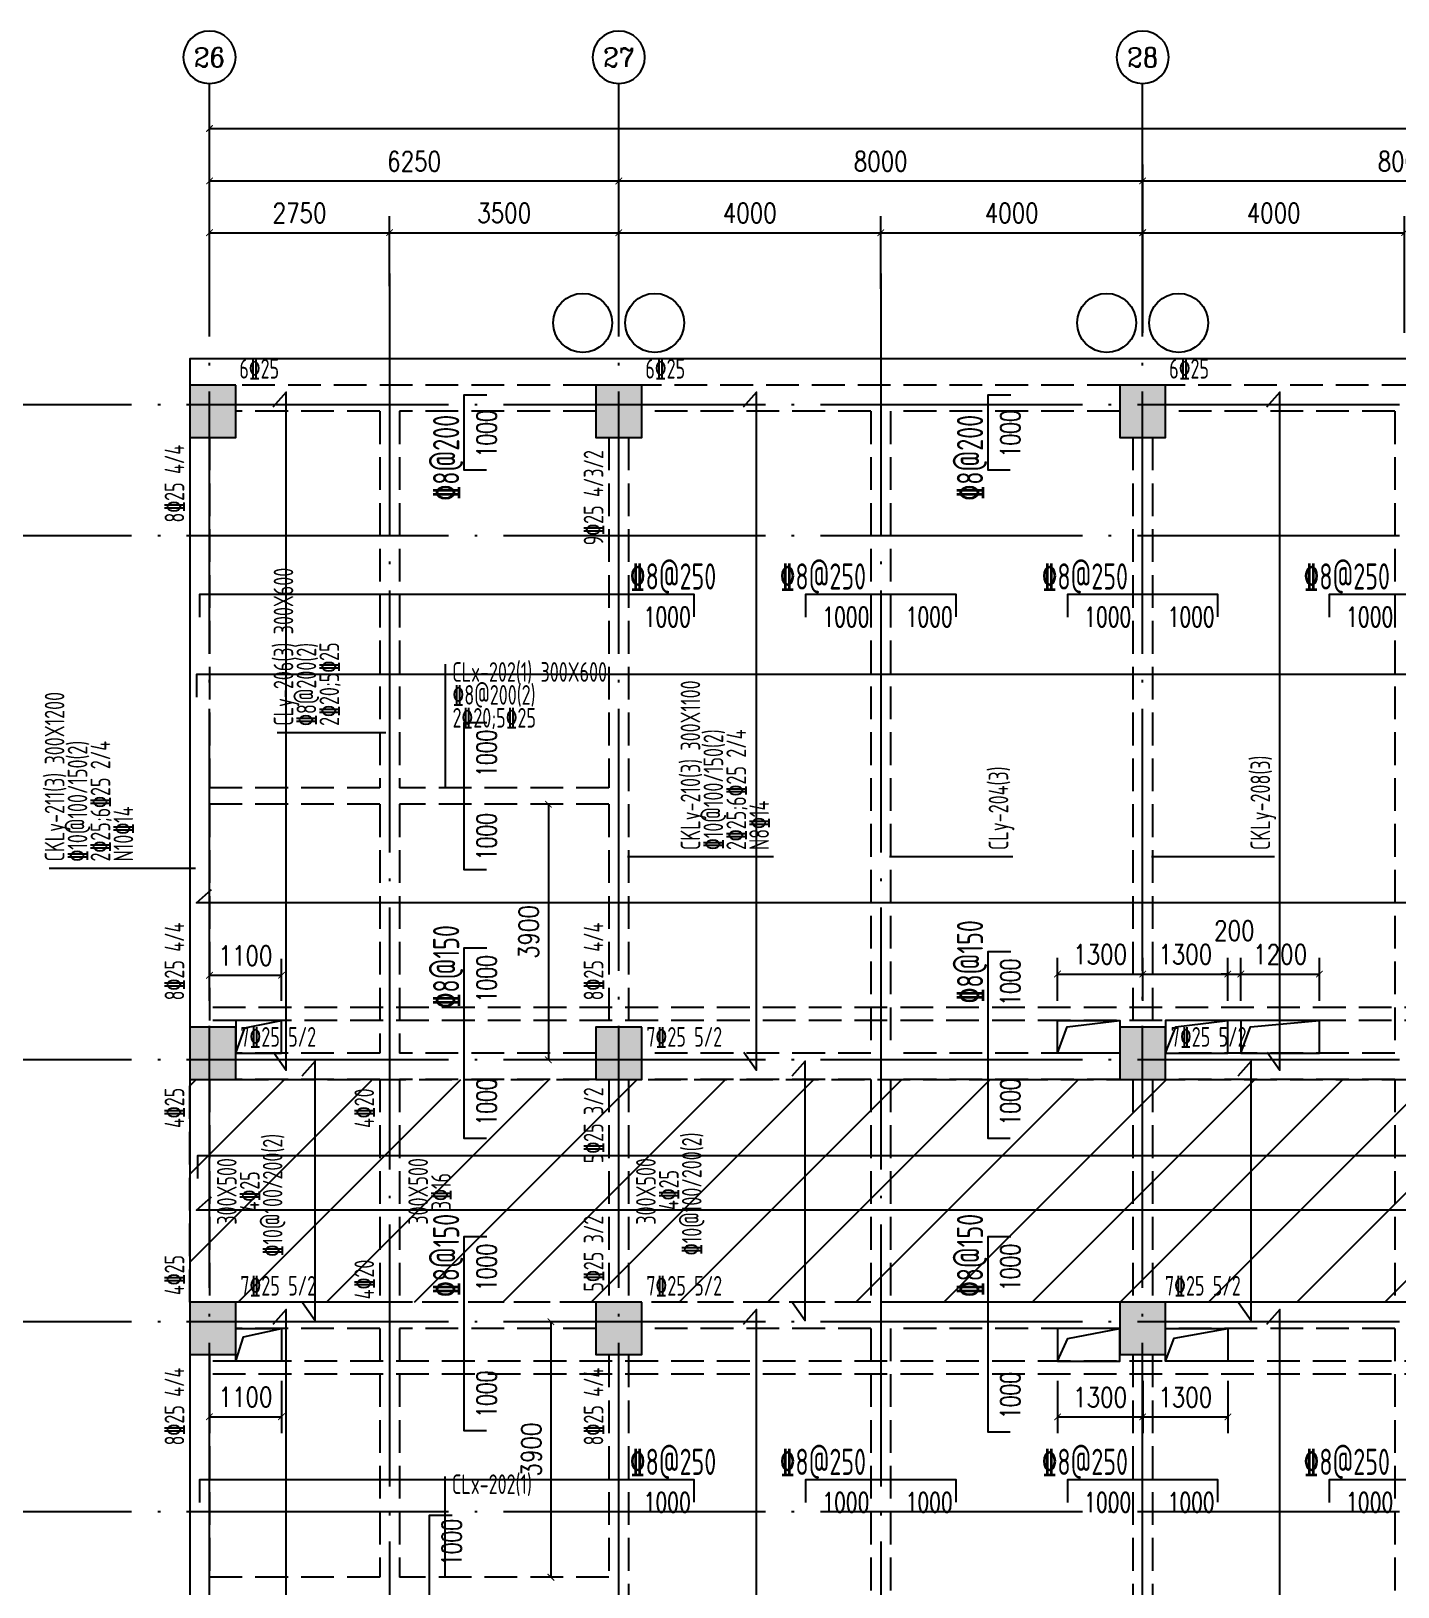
# Model space of a CAD drawing. Header units: millimetres. Extents: x 2998490 to 15040601, y 444546 to 7822218.
# Drawn here: x 14616293 to 14637164, y 7671355 to 7695106 of the extents above; entities that cross this region are included whole.
import ezdxf
from ezdxf.enums import TextEntityAlignment as Align

# ---------------------------------------------------------------- set-up
doc = ezdxf.new("R2010")
doc.units = ezdxf.units.MM
doc.header["$LTSCALE"] = 2000
doc.linetypes.add('DASH', pattern=[0.35, 0.25, -0.1])
doc.linetypes.add('DOTE', pattern=[2.42, 2, -0.2, 0.02, -0.2])
for name, color, linetype in [('3-AXIS', 3, 'Continuous'), ('3-AXIS_TEXT', 7, 'Continuous'), ('3-ban', 84, 'Continuous'), ('3-ban-hatch', 9, 'Continuous'), ('3-ban-rein', 1, 'Continuous'), ('3-ban-TEXT', 7, 'Continuous'), ('3-column-DOWN', 232, 'Continuous'), ('3-COLUMN-UP', 2, 'Continuous'), ('3-dcl', 3, 'Continuous'), ('3-dote', 43, 'DOTE'), ('3-HATCH', 8, 'Continuous'), ('3-liang-rein-X', 54, 'Continuous'), ('3-liang-rein-Y', 130, 'Continuous'), ('3-liang-R截面-X', 50, 'Continuous'), ('3-liang-R截面-Y', 70, 'Continuous'), ('3-liang-s-1', 44, 'Continuous'), ('3-liang-xu', 120, 'DASH'), ('3-装饰线脚', 7, 'Continuous'), ('AXIS', 3, 'Continuous'), ('AXIS_TEXT', 7, 'Continuous')]:
    doc.layers.add(name, color=color, linetype=linetype)
doc.layers.add('3-零部件', color=73, linetype='Continuous', lineweight=5)
doc.styles.add('_TCH_AXIS', font='COMPLEX', dxfattribs={"bigfont": 'GBCBIG'})
doc.styles.add('COMPLEX', font='COMPLEX')
doc.styles.add('DIM_FONT', font='SIMPLEX', dxfattribs={"width": 0.8, "bigfont": 'HZTXT'})
doc.styles.add('TJ1', font='tj-romans1.shx', dxfattribs={"width": 0.8, "bigfont": 'tj-hztxt1.shx'})
doc.styles.add('TSSD_Rein', font='Tssdeng.shx', dxfattribs={"width": 0.7, "bigfont": 'hztxt.shx'})
doc.dimstyles.new('DIMN100', dxfattribs={"dimtxt": 300, "dimasz": 100, "dimexe": 250, "dimexo": 300, "dimgap": 150, "dimtad": 1, "dimdec": 0, "dimzin": 0, "dimdsep": 46, "dimtxsty": 'DIM_FONT', "dimblk": 'ARCHTICK', "dimcen": 0.09, "dimclrt": 7, "dimazin": 2, "dimtfac": 1, "dimtdec": 0, "dimtix": 1, "dimtmove": 2, "dimatfit": 3, "dimldrblk": 'ARCHTICK', "dimfxl": 0, "dimtolj": 1, "dimtzin": 0, "dimarcsym": 0})

# ---------------------------------------------------------------- blocks, each defined once
blk = doc.blocks.new('_ArchTick')
at = {"color": 0, "linetype": 'ByBlock', "const_width": 0.15}
blk.add_lwpolyline([(-0.5, -0.5), (0.5, 0.5)], dxfattribs=at)
blk = doc.blocks.new('*D223')
at = {"layer": 'AXIS', "color": 0, "lineweight": -2}
for p, q in [((14619017, 7692217), (14619017, 7693069)), ((14625267, 7692217), (14625267, 7693069)), ((14619017, 7692819), (14625267, 7692819))]:
    blk.add_line(p, q, dxfattribs=at)
at = {"layer": 'Defpoints', "color": 0}
for p in [(14625267, 7692819), (14619017, 7691917), (14625267, 7691917)]:
    blk.add_point(p, dxfattribs=at)
at = {"layer": 'AXIS', "color": 0, "lineweight": -2, "xscale": 100, "yscale": 100, "zscale": 100, "rotation": 180}
blk.add_blockref('_ArchTick', (14619017, 7692819), dxfattribs=at)
at = {"layer": 'AXIS', "color": 0, "lineweight": -2, "xscale": 100, "yscale": 100, "zscale": 100}
blk.add_blockref('_ArchTick', (14625267, 7692819), dxfattribs=at)
at = {"layer": 'AXIS', "color": 7, "insert": (14622142, 7693119), "char_height": 300, "attachment_point": 5, "style": 'DIM_FONT'}
blk.add_mtext('\\A1;6250', dxfattribs=at)
blk = doc.blocks.new('*D224')
at = {"layer": 'AXIS', "color": 0, "lineweight": -2}
for p, q in [((14625267, 7692217), (14625267, 7693069)), ((14633267, 7692217), (14633267, 7693069)), ((14625267, 7692819), (14633267, 7692819))]:
    blk.add_line(p, q, dxfattribs=at)
at = {"layer": 'Defpoints', "color": 0}
for p in [(14633267, 7692819), (14625267, 7691917), (14633267, 7691917)]:
    blk.add_point(p, dxfattribs=at)
at = {"layer": 'AXIS', "color": 0, "lineweight": -2, "xscale": 100, "yscale": 100, "zscale": 100, "rotation": 180}
blk.add_blockref('_ArchTick', (14625267, 7692819), dxfattribs=at)
at = {"layer": 'AXIS', "color": 0, "lineweight": -2, "xscale": 100, "yscale": 100, "zscale": 100}
blk.add_blockref('_ArchTick', (14633267, 7692819), dxfattribs=at)
at = {"layer": 'AXIS', "color": 7, "insert": (14629267, 7693119), "char_height": 300, "attachment_point": 5, "style": 'DIM_FONT'}
blk.add_mtext('\\A1;8000', dxfattribs=at)
blk = doc.blocks.new('*D225')
at = {"layer": 'AXIS', "color": 0, "lineweight": -2}
for p, q in [((14633267, 7692217), (14633267, 7693069)), ((14641267, 7692217), (14641267, 7693069)), ((14633267, 7692819), (14641267, 7692819))]:
    blk.add_line(p, q, dxfattribs=at)
at = {"layer": 'Defpoints', "color": 0}
for p in [(14641267, 7692819), (14633267, 7691917), (14641267, 7691917)]:
    blk.add_point(p, dxfattribs=at)
at = {"layer": 'AXIS', "color": 0, "lineweight": -2, "xscale": 100, "yscale": 100, "zscale": 100, "rotation": 180}
blk.add_blockref('_ArchTick', (14633267, 7692819), dxfattribs=at)
at = {"layer": 'AXIS', "color": 0, "lineweight": -2, "xscale": 100, "yscale": 100, "zscale": 100}
blk.add_blockref('_ArchTick', (14641267, 7692819), dxfattribs=at)
at = {"layer": 'AXIS', "color": 7, "insert": (14637267, 7693119), "char_height": 300, "attachment_point": 5, "style": 'DIM_FONT'}
blk.add_mtext('\\A1;8000', dxfattribs=at)
blk = doc.blocks.new('*D237')
at = {"layer": 'AXIS', "color": 0, "lineweight": -2}
for p, q in [((14619017, 7691417), (14619017, 7693869)), ((14695267, 7691417), (14695267, 7693869)), ((14619017, 7693619), (14695267, 7693619))]:
    blk.add_line(p, q, dxfattribs=at)
at = {"layer": 'Defpoints', "color": 0}
for p in [(14695267, 7693619), (14619017, 7691117), (14695267, 7691117)]:
    blk.add_point(p, dxfattribs=at)
at = {"layer": 'AXIS', "color": 0, "lineweight": -2, "xscale": 100, "yscale": 100, "zscale": 100, "rotation": 180}
blk.add_blockref('_ArchTick', (14619017, 7693619), dxfattribs=at)
at = {"layer": 'AXIS', "color": 0, "lineweight": -2, "xscale": 100, "yscale": 100, "zscale": 100}
blk.add_blockref('_ArchTick', (14695267, 7693619), dxfattribs=at)
at = {"layer": 'AXIS', "color": 7, "insert": (14661202, 7693919), "char_height": 300, "attachment_point": 5, "style": 'DIM_FONT'}
blk.add_mtext('\\A1;76250', dxfattribs=at)
blk = doc.blocks.new('_AXISO')
blk.add_circle((0, 0), 0.5)
at = {"layer": '3-AXIS_TEXT', "style": 'COMPLEX', "width": 1.041667}
blk.add_attdef('A', text='', height=0.56, dxfattribs=at).set_placement((-0.25, -0.28), (0.25, -0.28), align=Align.FIT)
blk = doc.blocks.new('*D1368')
at = {"layer": '3-零部件', "color": 0, "lineweight": -2}
for p, q in [((14619017, 7691213), (14619017, 7692279)), ((14621767, 7691213), (14621767, 7692279)), ((14619017, 7692029), (14621767, 7692029))]:
    blk.add_line(p, q, dxfattribs=at)
at = {"layer": 'Defpoints', "color": 0}
for p in [(14621767, 7692029), (14619017, 7690913), (14621767, 7690913)]:
    blk.add_point(p, dxfattribs=at)
at = {"layer": '3-零部件', "color": 0, "lineweight": -2, "xscale": 100, "yscale": 100, "zscale": 100, "rotation": 180}
blk.add_blockref('_ArchTick', (14619017, 7692029), dxfattribs=at)
at = {"layer": '3-零部件', "color": 0, "lineweight": -2, "xscale": 100, "yscale": 100, "zscale": 100}
blk.add_blockref('_ArchTick', (14621767, 7692029), dxfattribs=at)
at = {"layer": '3-零部件', "color": 7, "insert": (14620392, 7692329), "char_height": 300, "attachment_point": 5, "style": 'DIM_FONT'}
blk.add_mtext('\\A1;2750', dxfattribs=at)
blk = doc.blocks.new('*D1369')
at = {"layer": '3-零部件', "color": 0, "lineweight": -2}
for p, q in [((14621767, 7691213), (14621767, 7692279)), ((14625267, 7692121), (14625267, 7692279)), ((14621767, 7692029), (14625267, 7692029))]:
    blk.add_line(p, q, dxfattribs=at)
at = {"layer": 'Defpoints', "color": 0}
for p in [(14625267, 7692029), (14625267, 7691821), (14621767, 7690913)]:
    blk.add_point(p, dxfattribs=at)
at = {"layer": '3-零部件', "color": 0, "lineweight": -2, "xscale": 100, "yscale": 100, "zscale": 100, "rotation": 180}
blk.add_blockref('_ArchTick', (14621767, 7692029), dxfattribs=at)
at = {"layer": '3-零部件', "color": 0, "lineweight": -2, "xscale": 100, "yscale": 100, "zscale": 100}
blk.add_blockref('_ArchTick', (14625267, 7692029), dxfattribs=at)
at = {"layer": '3-零部件', "color": 7, "insert": (14623517, 7692329), "char_height": 300, "attachment_point": 5, "style": 'DIM_FONT'}
blk.add_mtext('\\A1;3500', dxfattribs=at)
blk = doc.blocks.new('*D1370')
at = {"layer": '3-零部件', "color": 0, "lineweight": -2}
for p, q in [((14625267, 7692121), (14625267, 7692279)), ((14629267, 7691173), (14629267, 7692279)), ((14625267, 7692029), (14629267, 7692029))]:
    blk.add_line(p, q, dxfattribs=at)
at = {"layer": 'Defpoints', "color": 0}
for p in [(14629267, 7692029), (14625267, 7691821), (14629267, 7690873)]:
    blk.add_point(p, dxfattribs=at)
at = {"layer": '3-零部件', "color": 0, "lineweight": -2, "xscale": 100, "yscale": 100, "zscale": 100, "rotation": 180}
blk.add_blockref('_ArchTick', (14625267, 7692029), dxfattribs=at)
at = {"layer": '3-零部件', "color": 0, "lineweight": -2, "xscale": 100, "yscale": 100, "zscale": 100}
blk.add_blockref('_ArchTick', (14629267, 7692029), dxfattribs=at)
at = {"layer": '3-零部件', "color": 7, "insert": (14627267, 7692329), "char_height": 300, "attachment_point": 5, "style": 'DIM_FONT'}
blk.add_mtext('\\A1;4000', dxfattribs=at)
blk = doc.blocks.new('*D1371')
at = {"layer": '3-零部件', "color": 0, "lineweight": -2}
for p, q in [((14629267, 7691173), (14629267, 7692279)), ((14633267, 7690501), (14633267, 7692279)), ((14629267, 7692029), (14633267, 7692029))]:
    blk.add_line(p, q, dxfattribs=at)
at = {"layer": 'Defpoints', "color": 0}
for p in [(14633267, 7692029), (14629267, 7690873), (14633267, 7690201)]:
    blk.add_point(p, dxfattribs=at)
at = {"layer": '3-零部件', "color": 0, "lineweight": -2, "xscale": 100, "yscale": 100, "zscale": 100, "rotation": 180}
blk.add_blockref('_ArchTick', (14629267, 7692029), dxfattribs=at)
at = {"layer": '3-零部件', "color": 0, "lineweight": -2, "xscale": 100, "yscale": 100, "zscale": 100}
blk.add_blockref('_ArchTick', (14633267, 7692029), dxfattribs=at)
at = {"layer": '3-零部件', "color": 7, "insert": (14631267, 7692329), "char_height": 300, "attachment_point": 5, "style": 'DIM_FONT'}
blk.add_mtext('\\A1;4000', dxfattribs=at)
blk = doc.blocks.new('*D1372')
at = {"layer": '3-零部件', "color": 0, "lineweight": -2}
for p, q in [((14633267, 7690501), (14633267, 7692279)), ((14637267, 7690501), (14637267, 7692279)), ((14633267, 7692029), (14637267, 7692029))]:
    blk.add_line(p, q, dxfattribs=at)
at = {"layer": 'Defpoints', "color": 0}
for p in [(14637267, 7692029), (14633267, 7690201), (14637267, 7690201)]:
    blk.add_point(p, dxfattribs=at)
at = {"layer": '3-零部件', "color": 0, "lineweight": -2, "xscale": 100, "yscale": 100, "zscale": 100, "rotation": 180}
blk.add_blockref('_ArchTick', (14633267, 7692029), dxfattribs=at)
at = {"layer": '3-零部件', "color": 0, "lineweight": -2, "xscale": 100, "yscale": 100, "zscale": 100}
blk.add_blockref('_ArchTick', (14637267, 7692029), dxfattribs=at)
at = {"layer": '3-零部件', "color": 7, "insert": (14635267, 7692329), "char_height": 300, "attachment_point": 5, "style": 'DIM_FONT'}
blk.add_mtext('\\A1;4000', dxfattribs=at)
blk = doc.blocks.new('*D1822')
at = {"layer": '3-ban', "color": 0, "lineweight": -2}
for p, q in [((14624127, 7683302), (14623942, 7683302)), ((14624192, 7683302), (14624192, 7679402)), ((14624127, 7679402), (14623942, 7679402))]:
    blk.add_line(p, q, dxfattribs=at)
at = {"layer": 'Defpoints', "color": 0}
for p in [(14624427, 7683302), (14624192, 7679402), (14624427, 7679402)]:
    blk.add_point(p, dxfattribs=at)
at = {"layer": '3-ban', "color": 0, "lineweight": -2, "xscale": 100, "yscale": 100, "zscale": 100}
for p, rotation in [((14624192, 7683302), 90), ((14624192, 7679402), 270)]:
    blk.add_blockref('_ArchTick', p, dxfattribs=dict(at, rotation=rotation))
at = {"layer": '3-ban', "color": 7, "insert": (14623892, 7681352), "char_height": 300, "attachment_point": 5, "rotation": 90, "style": 'DIM_FONT'}
blk.add_mtext('\\A1;3900', dxfattribs=at)
blk = doc.blocks.new('*D1823')
at = {"layer": '3-ban', "color": 0, "lineweight": -2}
for p, q in [((14624334, 7675402), (14623981, 7675402)), ((14624231, 7675402), (14624231, 7671502)), ((14624334, 7671502), (14623981, 7671502))]:
    blk.add_line(p, q, dxfattribs=at)
at = {"layer": 'Defpoints', "color": 0}
for p in [(14624634, 7675402), (14624231, 7671502), (14624634, 7671502)]:
    blk.add_point(p, dxfattribs=at)
at = {"layer": '3-ban', "color": 0, "lineweight": -2, "xscale": 100, "yscale": 100, "zscale": 100}
for p, rotation in [((14624231, 7675402), 90), ((14624231, 7671502), 270)]:
    blk.add_blockref('_ArchTick', p, dxfattribs=dict(at, rotation=rotation))
at = {"layer": '3-ban', "color": 7, "insert": (14623931, 7673452), "char_height": 300, "attachment_point": 5, "rotation": 90, "style": 'DIM_FONT'}
blk.add_mtext('\\A1;3900', dxfattribs=at)
blk = doc.blocks.new('*D1832')
at = {"layer": '3-ban', "color": 0, "lineweight": -2}
for p, q in [((14619017, 7680302), (14619017, 7680942)), ((14620117, 7680302), (14620117, 7680942)), ((14619017, 7680692), (14620117, 7680692))]:
    blk.add_line(p, q, dxfattribs=at)
at = {"layer": 'Defpoints', "color": 0}
for p in [(14620117, 7680692), (14619017, 7680002), (14620117, 7680002)]:
    blk.add_point(p, dxfattribs=at)
at = {"layer": '3-ban', "color": 0, "lineweight": -2, "xscale": 100, "yscale": 100, "zscale": 100, "rotation": 180}
blk.add_blockref('_ArchTick', (14619017, 7680692), dxfattribs=at)
at = {"layer": '3-ban', "color": 0, "lineweight": -2, "xscale": 100, "yscale": 100, "zscale": 100}
blk.add_blockref('_ArchTick', (14620117, 7680692), dxfattribs=at)
at = {"layer": '3-ban', "color": 7, "insert": (14619567, 7680992), "char_height": 300, "attachment_point": 5, "style": 'DIM_FONT'}
blk.add_mtext('\\A1;1100', dxfattribs=at)
blk = doc.blocks.new('*D1833')
at = {"layer": '3-ban', "color": 0, "lineweight": -2}
for p, q in [((14619017, 7674502), (14619017, 7673703)), ((14620117, 7674502), (14620117, 7673703)), ((14619017, 7673953), (14620117, 7673953))]:
    blk.add_line(p, q, dxfattribs=at)
at = {"layer": 'Defpoints', "color": 0}
for p in [(14619017, 7674802), (14620117, 7674802), (14620117, 7673953)]:
    blk.add_point(p, dxfattribs=at)
at = {"layer": '3-ban', "color": 0, "lineweight": -2, "xscale": 100, "yscale": 100, "zscale": 100, "rotation": 180}
blk.add_blockref('_ArchTick', (14619017, 7673953), dxfattribs=at)
at = {"layer": '3-ban', "color": 0, "lineweight": -2, "xscale": 100, "yscale": 100, "zscale": 100}
blk.add_blockref('_ArchTick', (14620117, 7673953), dxfattribs=at)
at = {"layer": '3-ban', "color": 7, "insert": (14619567, 7674253), "char_height": 300, "attachment_point": 5, "style": 'DIM_FONT'}
blk.add_mtext('\\A1;1100', dxfattribs=at)
blk = doc.blocks.new('*D1834')
at = {"layer": '3-ban', "color": 0, "lineweight": -2}
for p, q in [((14631967, 7680302), (14631967, 7680961)), ((14633267, 7680302), (14633267, 7680961)), ((14631967, 7680711), (14633267, 7680711))]:
    blk.add_line(p, q, dxfattribs=at)
at = {"layer": 'Defpoints', "color": 0}
for p in [(14633267, 7680711), (14631967, 7680002), (14633267, 7680002)]:
    blk.add_point(p, dxfattribs=at)
at = {"layer": '3-ban', "color": 0, "lineweight": -2, "xscale": 100, "yscale": 100, "zscale": 100, "rotation": 180}
blk.add_blockref('_ArchTick', (14631967, 7680711), dxfattribs=at)
at = {"layer": '3-ban', "color": 0, "lineweight": -2, "xscale": 100, "yscale": 100, "zscale": 100}
blk.add_blockref('_ArchTick', (14633267, 7680711), dxfattribs=at)
at = {"layer": '3-ban', "color": 7, "insert": (14632617, 7681011), "char_height": 300, "attachment_point": 5, "style": 'DIM_FONT'}
blk.add_mtext('\\A1;1300', dxfattribs=at)
blk = doc.blocks.new('*D1835')
at = {"layer": '3-ban', "color": 0, "lineweight": -2}
for p, q in [((14633267, 7680302), (14633267, 7680961)), ((14634567, 7680302), (14634567, 7680961)), ((14633267, 7680711), (14634567, 7680711))]:
    blk.add_line(p, q, dxfattribs=at)
at = {"layer": 'Defpoints', "color": 0}
for p in [(14634567, 7680711), (14633267, 7680002), (14634567, 7680002)]:
    blk.add_point(p, dxfattribs=at)
at = {"layer": '3-ban', "color": 0, "lineweight": -2, "xscale": 100, "yscale": 100, "zscale": 100, "rotation": 180}
blk.add_blockref('_ArchTick', (14633267, 7680711), dxfattribs=at)
at = {"layer": '3-ban', "color": 0, "lineweight": -2, "xscale": 100, "yscale": 100, "zscale": 100}
blk.add_blockref('_ArchTick', (14634567, 7680711), dxfattribs=at)
at = {"layer": '3-ban', "color": 7, "insert": (14633917, 7681011), "char_height": 300, "attachment_point": 5, "style": 'DIM_FONT'}
blk.add_mtext('\\A1;1300', dxfattribs=at)
blk = doc.blocks.new('*D1836')
at = {"layer": '3-ban', "color": 0, "lineweight": -2}
for p, q in [((14634567, 7680302), (14634567, 7680961)), ((14634767, 7680302), (14634767, 7680961)), ((14634567, 7680711), (14634467, 7680711)), ((14634567, 7680711), (14634767, 7680711)), ((14634767, 7680711), (14634867, 7680711))]:
    blk.add_line(p, q, dxfattribs=at)
at = {"layer": 'Defpoints', "color": 0}
for p in [(14634767, 7680711), (14634567, 7680002), (14634767, 7680002)]:
    blk.add_point(p, dxfattribs=at)
at = {"layer": '3-ban', "color": 0, "lineweight": -2, "xscale": 100, "yscale": 100, "zscale": 100}
blk.add_blockref('_ArchTick', (14634567, 7680711), dxfattribs=at)
at = {"layer": '3-ban', "color": 0, "lineweight": -2, "xscale": 100, "yscale": 100, "zscale": 100, "rotation": 180}
blk.add_blockref('_ArchTick', (14634767, 7680711), dxfattribs=at)
at = {"layer": '3-ban', "color": 7, "insert": (14634667, 7681374), "char_height": 300, "attachment_point": 5, "style": 'DIM_FONT'}
blk.add_mtext('\\A1;200', dxfattribs=at)
blk = doc.blocks.new('*D1837')
at = {"layer": '3-ban', "color": 0, "lineweight": -2}
for p, q in [((14634767, 7680302), (14634767, 7680961)), ((14635967, 7680302), (14635967, 7680961)), ((14634767, 7680711), (14635967, 7680711))]:
    blk.add_line(p, q, dxfattribs=at)
at = {"layer": 'Defpoints', "color": 0}
for p in [(14635967, 7680711), (14634767, 7680002), (14635967, 7680002)]:
    blk.add_point(p, dxfattribs=at)
at = {"layer": '3-ban', "color": 0, "lineweight": -2, "xscale": 100, "yscale": 100, "zscale": 100, "rotation": 180}
blk.add_blockref('_ArchTick', (14634767, 7680711), dxfattribs=at)
at = {"layer": '3-ban', "color": 0, "lineweight": -2, "xscale": 100, "yscale": 100, "zscale": 100}
blk.add_blockref('_ArchTick', (14635967, 7680711), dxfattribs=at)
at = {"layer": '3-ban', "color": 7, "insert": (14635367, 7681011), "char_height": 300, "attachment_point": 5, "style": 'DIM_FONT'}
blk.add_mtext('\\A1;1200', dxfattribs=at)
blk = doc.blocks.new('*D1838')
at = {"layer": '3-ban', "color": 0, "lineweight": -2}
for p, q in [((14631967, 7674502), (14631967, 7673700)), ((14633267, 7674502), (14633267, 7673700)), ((14631967, 7673950), (14633267, 7673950))]:
    blk.add_line(p, q, dxfattribs=at)
at = {"layer": 'Defpoints', "color": 0}
for p in [(14631967, 7674802), (14633267, 7674802), (14633267, 7673950)]:
    blk.add_point(p, dxfattribs=at)
at = {"layer": '3-ban', "color": 0, "lineweight": -2, "xscale": 100, "yscale": 100, "zscale": 100, "rotation": 180}
blk.add_blockref('_ArchTick', (14631967, 7673950), dxfattribs=at)
at = {"layer": '3-ban', "color": 0, "lineweight": -2, "xscale": 100, "yscale": 100, "zscale": 100}
blk.add_blockref('_ArchTick', (14633267, 7673950), dxfattribs=at)
at = {"layer": '3-ban', "color": 7, "insert": (14632617, 7674250), "char_height": 300, "attachment_point": 5, "style": 'DIM_FONT'}
blk.add_mtext('\\A1;1300', dxfattribs=at)
blk = doc.blocks.new('*D1839')
at = {"layer": '3-ban', "color": 0, "lineweight": -2}
for p, q in [((14633267, 7674502), (14633267, 7673700)), ((14634567, 7674502), (14634567, 7673700)), ((14633267, 7673950), (14634567, 7673950))]:
    blk.add_line(p, q, dxfattribs=at)
at = {"layer": 'Defpoints', "color": 0}
for p in [(14633267, 7674802), (14634567, 7674802), (14634567, 7673950)]:
    blk.add_point(p, dxfattribs=at)
at = {"layer": '3-ban', "color": 0, "lineweight": -2, "xscale": 100, "yscale": 100, "zscale": 100, "rotation": 180}
blk.add_blockref('_ArchTick', (14633267, 7673950), dxfattribs=at)
at = {"layer": '3-ban', "color": 0, "lineweight": -2, "xscale": 100, "yscale": 100, "zscale": 100}
blk.add_blockref('_ArchTick', (14634567, 7673950), dxfattribs=at)
at = {"layer": '3-ban', "color": 7, "insert": (14633917, 7674250), "char_height": 300, "attachment_point": 5, "style": 'DIM_FONT'}
blk.add_mtext('\\A1;1300', dxfattribs=at)

msp = doc.modelspace()

# ---------------------------------------------------------------- hatches: boundary and pattern name
at = {"layer": '3-ban-hatch'}
h = msp.add_hatch(dxfattribs=at)
h.set_pattern_fill('ANSI31', color=8, scale=300, style=0)
h.set_pattern_definition([(225, (29074325.8, 15350928), (673.51921, -673.51921), [])])
h.paths.add_polyline_path([(14691566.9, 7679102), (14691566.9, 7672702), (14692155.7, 7672702), (14692660.5, 7672397.4), (14695264, 7669794.7), (14695493.1, 7669240.6), (14695493.1, 7665561.7), (14695262.8, 7665008.1), (14692660.8, 7662406), (14692106.7, 7662177), (14688427.3, 7662177), (14687873.3, 7662406.2), (14685271.6, 7665007.9), (14685041.9, 7665561.7), (14685041.9, 7667102), (14681566.9, 7667102), (14681566.9, 7672702), (14681566.9, 7675402), (14681566.9, 7675702), (14618716.9, 7675702), (14618716.9, 7679102)])
at = {"layer": '3-HATCH'}
for points in [[(14619416.9, 7689702), (14618716.9, 7689702), (14618716.9, 7688902), (14619416.9, 7688902)], [(14625616.9, 7689702), (14624916.9, 7689702), (14624916.9, 7688902), (14625616.9, 7688902)], [(14633616.9, 7689702), (14632916.9, 7689702), (14632916.9, 7688902), (14633616.9, 7688902)], [(14619416.9, 7679902), (14618716.9, 7679902), (14618716.9, 7679102), (14619416.9, 7679102)], [(14625616.9, 7679902), (14624916.9, 7679902), (14624916.9, 7679102), (14625616.9, 7679102)], [(14633616.9, 7679902), (14632916.9, 7679902), (14632916.9, 7679102), (14633616.9, 7679102)], [(14619416.9, 7675702), (14618716.9, 7675702), (14618716.9, 7674902), (14619416.9, 7674902)], [(14625616.9, 7675702), (14624916.9, 7675702), (14624916.9, 7674902), (14625616.9, 7674902)], [(14633616.9, 7675702), (14632916.9, 7675702), (14632916.9, 7674902), (14633616.9, 7674902)]]:
    msp.add_hatch(color=256, dxfattribs=at).paths.add_polyline_path(points)

# ---------------------------------------------------------------- linework, layer by layer
at = {"layer": '3-AXIS', "color": 15, "linetype": 'DOTE'}
for p, q in [((14619016.8, 7661402), (14619016.8, 7691916.5)), ((14625266.8, 7661402), (14625266.8, 7691916.5)), ((14633266.8, 7661402), (14633266.8, 7691916.5)), ((14695266.8, 7689402), (14614408.5, 7689402)), ((14695266.8, 7687402), (14614408.5, 7687402)), ((14695266.8, 7679402), (14614408.5, 7679402)), ((14695266.8, 7675402), (14614408.5, 7675402)), ((14695266.8, 7672502), (14614408.5, 7672502))]:
    msp.add_line(p, q, dxfattribs=at)
at = {"layer": '3-ban-rein'}
for points in [[(14619995.9, 7679518.1), (14620189.3, 7679244.4), (14620189.3, 7689592.3), (14619986.2, 7689362.9)], [(14623245.3, 7688402), (14622907.3, 7688402), (14622907.3, 7689552), (14623253.3, 7689552)], [(14627177.3, 7679518.1), (14627370.7, 7679244.4), (14627370.7, 7689592.3), (14627167.6, 7689362.9)], [(14631245.3, 7688402), (14630907.3, 7688402), (14630907.3, 7689552), (14631253.3, 7689552)], [(14635166.2, 7679518.1), (14635359.6, 7679244.4), (14635359.6, 7689592.3), (14635156.5, 7689362.9)], [(14626416.8, 7686165.7), (14626416.8, 7686503.7), (14618866.8, 7686503.7), (14618866.8, 7686157.7)], [(14630416.8, 7686165.7), (14630416.8, 7686503.7), (14628116.8, 7686503.7), (14628116.8, 7686157.7)], [(14634416.8, 7686165.7), (14634416.8, 7686503.7), (14632116.8, 7686503.7), (14632116.8, 7686157.7)], [(14638416.8, 7686165.7), (14638416.8, 7686503.7), (14636116.8, 7686503.7), (14636116.8, 7686157.7)], [(14681410.6, 7684945.4), (14681410.6, 7685283.3), (14618819.5, 7685283.3), (14618819.5, 7684937.3)], [(14623245.3, 7682302), (14622907.3, 7682302), (14622907.3, 7684552), (14623253.3, 7684552)], [(14681204.9, 7681993.8), (14681478.5, 7681800.4), (14618817.4, 7681800.4), (14619046.8, 7682003.4)], [(14623245.3, 7678202), (14622907.3, 7678202), (14622907.3, 7681109.6), (14623253.3, 7681109.6)], [(14631245.3, 7678202), (14630907.3, 7678202), (14630907.3, 7681056.4), (14631253.3, 7681056.4)], [(14620436.4, 7675697.8), (14620629.8, 7675424.1), (14620629.8, 7679381.4), (14620426.7, 7679152)], [(14627919.7, 7675697.8), (14628113.1, 7675424.1), (14628113.1, 7679381.4), (14627910, 7679152)], [(14634731.8, 7675697.8), (14634925.2, 7675424.1), (14634925.2, 7679381.4), (14634722.1, 7679152)], [(14691410.6, 7677595.5), (14691410.6, 7677933.4), (14618833.6, 7677933.4), (14618833.6, 7677587.4)], [(14691204.9, 7677299.5), (14691478.5, 7677106.1), (14618817.4, 7677106.1), (14619046.8, 7677309.2)], [(14623245.3, 7673739.9), (14622907.3, 7673739.9), (14622907.3, 7676702), (14623253.3, 7676702)], [(14631245.3, 7673719.1), (14630907.3, 7673719.1), (14630907.3, 7676702), (14631253.3, 7676702)], [(14619995.9, 7665518.1), (14620189.3, 7665244.4), (14620189.3, 7675592.3), (14619986.2, 7675362.9)], [(14627177.3, 7665518.1), (14627370.7, 7665244.4), (14627370.7, 7675592.3), (14627167.6, 7675362.9)], [(14635166.2, 7665518.1), (14635359.6, 7665244.4), (14635359.6, 7675592.3), (14635156.5, 7675362.9)], [(14626416.8, 7672649.4), (14626416.8, 7672987.3), (14618866.8, 7672987.3), (14618866.8, 7672641.3)], [(14630416.8, 7672649.4), (14630416.8, 7672987.3), (14628116.8, 7672987.3), (14628116.8, 7672641.3)], [(14634416.8, 7672649.4), (14634416.8, 7672987.3), (14632116.8, 7672987.3), (14632116.8, 7672641.3)], [(14638416.8, 7672649.4), (14638416.8, 7672987.3), (14636116.8, 7672987.3), (14636116.8, 7672641.3)], [(14622714.7, 7670252), (14622376.7, 7670252), (14622376.7, 7672449.7), (14622722.8, 7672449.7)]]:
    msp.add_lwpolyline(points, dxfattribs=at)
at = {"layer": '3-column-DOWN'}
for points in [[(14619416.9, 7689702), (14618716.9, 7689702), (14618716.9, 7688902), (14619416.9, 7688902)], [(14625616.9, 7689702), (14624916.9, 7689702), (14624916.9, 7688902), (14625616.9, 7688902)], [(14633616.9, 7689702), (14632916.9, 7689702), (14632916.9, 7688902), (14633616.9, 7688902)], [(14619416.9, 7679902), (14618716.9, 7679902), (14618716.9, 7679102), (14619416.9, 7679102)], [(14625616.9, 7679902), (14624916.9, 7679902), (14624916.9, 7679102), (14625616.9, 7679102)], [(14633616.9, 7679902), (14632916.9, 7679902), (14632916.9, 7679102), (14633616.9, 7679102)], [(14619416.9, 7675702), (14618716.9, 7675702), (14618716.9, 7674902), (14619416.9, 7674902)], [(14625616.9, 7675702), (14624916.9, 7675702), (14624916.9, 7674902), (14625616.9, 7674902)], [(14633616.9, 7675702), (14632916.9, 7675702), (14632916.9, 7674902), (14633616.9, 7674902)]]:
    msp.add_lwpolyline(points, close=True, dxfattribs=at)
at = {"layer": '3-COLUMN-UP'}
for points in [[(14619416.9, 7689702), (14618716.9, 7689702), (14618716.9, 7688902), (14619416.9, 7688902)], [(14625616.9, 7689702), (14624916.9, 7689702), (14624916.9, 7688902), (14625616.9, 7688902)], [(14633616.9, 7689702), (14632916.9, 7689702), (14632916.9, 7688902), (14633616.9, 7688902)], [(14619416.9, 7679902), (14618716.9, 7679902), (14618716.9, 7679102), (14619416.9, 7679102)], [(14625616.9, 7679902), (14624916.9, 7679902), (14624916.9, 7679102), (14625616.9, 7679102)], [(14633616.9, 7679902), (14632916.9, 7679902), (14632916.9, 7679102), (14633616.9, 7679102)], [(14619416.9, 7675702), (14618716.9, 7675702), (14618716.9, 7674902), (14619416.9, 7674902)], [(14625616.9, 7675702), (14624916.9, 7675702), (14624916.9, 7674902), (14625616.9, 7674902)], [(14633616.9, 7675702), (14632916.9, 7675702), (14632916.9, 7674902), (14633616.9, 7674902)]]:
    msp.add_lwpolyline(points, close=True, dxfattribs=at)
at = {"layer": '3-dcl', "linetype": 'DASH'}
msp.add_lwpolyline([(14691566.9, 7679102), (14691566.9, 7672702), (14692155.7, 7672702), (14692660.5, 7672397.4), (14695264, 7669794.7), (14695493.1, 7669240.6), (14695493.1, 7665561.7), (14695262.8, 7665008.1), (14692660.8, 7662406), (14692106.7, 7662177), (14688427.3, 7662177), (14687873.3, 7662406.2), (14685271.6, 7665007.9), (14685041.9, 7665561.7), (14685041.9, 7667102), (14681566.9, 7667102), (14681566.9, 7672702), (14681566.9, 7672702), (14681566.9, 7675402), (14681566.9, 7675402), (14681566.9, 7675702), (14618716.9, 7675702), (14618716.9, 7679102), (14691566.9, 7679102)], dxfattribs=at)
at = {"layer": '3-dote'}
for p, q in [((14621766.8, 7691407.2), (14621766.8, 7663225.6)), ((14629266.8, 7691407.2), (14629266.8, 7663225.6))]:
    msp.add_line(p, q, dxfattribs=at)
at = {"layer": '3-liang-R截面-X'}
for p, q in [((14622615.8, 7685440.4), (14622615.8, 7683552)), ((14622611.1, 7673040.4), (14622611.1, 7671502))]:
    msp.add_line(p, q, dxfattribs=at)
at = {"layer": '3-liang-R截面-Y'}
for p, q in [((14621709.7, 7684395.8), (14620048.7, 7684395.8)), ((14618801, 7682324.8), (14616571, 7682324.8)), ((14627631.1, 7682499.7), (14625401.1, 7682499.7)), ((14631282.3, 7682499.7), (14629402.3, 7682499.7)), ((14635281.1, 7682499.7), (14633401.1, 7682499.7))]:
    msp.add_line(p, q, dxfattribs=at)
at = {"layer": '3-liang-s-1'}
for points in [[(14691966.8, 7688102), (14681966.8, 7688102), (14681966.8, 7690102), (14618716.8, 7690102), (14618716.8, 7689702)], [(14618716.9, 7689302), (14618716.9, 7666552)], [(14619416.9, 7679502), (14619556.9, 7679889.4), (14620116.8, 7680002)], [(14631966.8, 7679502), (14632112.1, 7679906.4), (14632916.9, 7680002)], [(14633616.9, 7679502), (14633775.5, 7679903.9), (14634566.8, 7680002)], [(14634766.8, 7679502), (14634915.2, 7679907.1), (14635966.8, 7680002)], [(14619416.8, 7674802), (14619536.6, 7675174), (14620116.8, 7675302)], [(14631966.8, 7674802), (14632125.7, 7675149.5), (14632916.8, 7675302)], [(14633616.8, 7674802), (14633748.7, 7675149.9), (14634566.8, 7675302)]]:
    msp.add_lwpolyline(points, dxfattribs=at)
for points in [[(14619416.9, 7679502), (14620116.8, 7679502), (14620116.8, 7680002), (14619416.9, 7680002)], [(14631966.8, 7680002), (14632916.9, 7680002), (14632916.9, 7679502), (14631966.8, 7679502)], [(14633616.9, 7679502), (14634566.8, 7679502), (14634566.8, 7680002), (14633616.9, 7680002)], [(14634766.8, 7679502), (14635966.8, 7679502), (14635966.8, 7680002), (14634766.8, 7680002)], [(14619416.8, 7675302), (14620116.8, 7675302), (14620116.8, 7674802), (14619416.8, 7674802)], [(14631966.8, 7674802), (14632916.8, 7674802), (14632916.8, 7675302), (14631966.8, 7675302)], [(14633616.8, 7675302), (14634566.8, 7675302), (14634566.8, 7674802), (14633616.8, 7674802)]]:
    msp.add_lwpolyline(points, close=True, dxfattribs=at)
at = {"layer": '3-liang-xu'}
for p, q in [((14624916.9, 7689702), (14619416.9, 7689702)), ((14632916.9, 7689702), (14625616.9, 7689702)), ((14640916.9, 7689702), (14633616.9, 7689702)), ((14621616.9, 7689302), (14619416.9, 7689302)), ((14621616.9, 7689302), (14621616.9, 7683552)), ((14624916.9, 7689302), (14621916.9, 7689302)), ((14621916.9, 7689302), (14621916.9, 7683552)), ((14629116.9, 7689302), (14625616.9, 7689302)), ((14629116.9, 7689302), (14629116.9, 7679502)), ((14632916.9, 7689302), (14629416.9, 7689302)), ((14629416.9, 7689302), (14629416.9, 7679502)), ((14637116.9, 7689302), (14633616.9, 7689302)), ((14637116.9, 7689302), (14637116.9, 7679502)), ((14618716.9, 7688902), (14618716.9, 7679902)), ((14619016.9, 7688902), (14619016.9, 7683552)), ((14625116.9, 7688902), (14625116.9, 7683552)), ((14625416.9, 7688902), (14625416.9, 7679902)), ((14633116.9, 7688902), (14633116.9, 7679902)), ((14633416.9, 7688902), (14633416.9, 7679902)), ((14621616.9, 7683552), (14619016.9, 7683552)), ((14625116.9, 7683552), (14621916.9, 7683552)), ((14619016.9, 7683302), (14619016.9, 7679902)), ((14621616.9, 7683302), (14619016.9, 7683302)), ((14621616.9, 7683302), (14621616.9, 7679502)), ((14625116.9, 7683302), (14621916.9, 7683302)), ((14621916.9, 7683302), (14621916.9, 7679502)), ((14625116.9, 7683302), (14625116.9, 7679902)), ((14681166.8, 7680202), (14619016.8, 7680202)), ((14681166.8, 7680002), (14619016.8, 7680002)), ((14621616.9, 7679502), (14619416.9, 7679502)), ((14624916.9, 7679502), (14621916.9, 7679502)), ((14629116.9, 7679502), (14625616.9, 7679502)), ((14632916.8, 7679502), (14629416.9, 7679502)), ((14637116.9, 7679502), (14633616.9, 7679502)), ((14618716.9, 7679102), (14618716.9, 7675702)), ((14619016.9, 7679102), (14619016.9, 7675702)), ((14621616.9, 7679102), (14619416.9, 7679102)), ((14621616.9, 7679102), (14621616.9, 7675702)), ((14624916.9, 7679102), (14621916.9, 7679102)), ((14621916.9, 7679102), (14621916.9, 7675702)), ((14625116.9, 7679102), (14625116.9, 7675702)), ((14625416.9, 7679102), (14625416.9, 7675702)), ((14629116.9, 7679102), (14625616.9, 7679102)), ((14629116.9, 7679102), (14629116.9, 7675702)), ((14632916.9, 7679102), (14629416.9, 7679102)), ((14629416.9, 7679102), (14629416.9, 7675702)), ((14633116.9, 7679102), (14633116.9, 7675702)), ((14633416.9, 7679102), (14633416.9, 7675702)), ((14637116.9, 7679102), (14633616.9, 7679102)), ((14637116.9, 7679102), (14637116.9, 7675702)), ((14621616.9, 7675702), (14619416.9, 7675702)), ((14624916.9, 7675702), (14621916.9, 7675702)), ((14629116.9, 7675702), (14625616.9, 7675702)), ((14632916.9, 7675702), (14629416.9, 7675702)), ((14637116.9, 7675702), (14633616.9, 7675702)), ((14621616.9, 7675302), (14619416.9, 7675302)), ((14621616.9, 7675302), (14621616.9, 7671502)), ((14624916.9, 7675302), (14621916.9, 7675302)), ((14621916.9, 7675302), (14621916.9, 7671502)), ((14629116.9, 7675302), (14625616.9, 7675302)), ((14629116.9, 7675302), (14629116.9, 7665502)), ((14632916.9, 7675302), (14629416.9, 7675302)), ((14629416.9, 7675302), (14629416.9, 7665502)), ((14637116.9, 7675302), (14633616.9, 7675302)), ((14637116.9, 7675302), (14637116.9, 7665502)), ((14618716.9, 7674902), (14618716.9, 7665902)), ((14681166.8, 7674802), (14619016.8, 7674802)), ((14619016.9, 7674902), (14619016.9, 7671502)), ((14625116.9, 7674902), (14625116.9, 7671502)), ((14625416.9, 7674902), (14625416.9, 7665902)), ((14633116.9, 7674902), (14633116.9, 7665902)), ((14633416.9, 7674902), (14633416.9, 7665902)), ((14681166.8, 7674602), (14619016.8, 7674602)), ((14621616.9, 7671502), (14619016.9, 7671502)), ((14625116.9, 7671502), (14621916.9, 7671502))]:
    msp.add_line(p, q, dxfattribs=at)
at = {"layer": '3-装饰线脚'}
for centre in [(14624716.8, 7690652), (14625816.8, 7690652), (14632716.8, 7690652), (14633816.8, 7690652)]:
    msp.add_circle(centre, 450, dxfattribs=at)
at = {"layer": 'AXIS'}
for p, q in [((14619016.8, 7691916.5), (14619016.8, 7694306.2)), ((14625266.8, 7691916.5), (14625266.8, 7694306.2)), ((14633266.8, 7691916.5), (14633266.8, 7694306.2))]:
    msp.add_line(p, q, dxfattribs=at)

# ---------------------------------------------------------------- block references
ref = msp.add_blockref('_AXISO', (14619016.8, 7694706.2), dxfattribs=dict(at, xscale=-800, yscale=800, zscale=800, rotation=179.9999999998666))
ref.add_attrib('A', '26', dxfattribs={"layer": 'AXIS_TEXT', "height": 294.28, "rotation": 360, "style": '_TCH_AXIS'}).set_placement((14618778.6, 7694559), (14619255.1, 7694559), align=Align.FIT)
ref = msp.add_blockref('_AXISO', (14625266.8, 7694706.2), dxfattribs=dict(at, xscale=-800, yscale=800, zscale=800, rotation=179.9999999998666))
ref.add_attrib('A', '27', dxfattribs={"layer": 'AXIS_TEXT', "height": 294.28, "rotation": 360, "style": '_TCH_AXIS'}).set_placement((14625028.6, 7694559), (14625505.1, 7694559), align=Align.FIT)
ref = msp.add_blockref('_AXISO', (14633266.8, 7694706.2), dxfattribs=dict(at, xscale=-800, yscale=800, zscale=800, rotation=179.9999999998666))
ref.add_attrib('A', '28', dxfattribs={"layer": 'AXIS_TEXT', "height": 294.28, "rotation": 360, "style": '_TCH_AXIS'}).set_placement((14633028.6, 7694559), (14633505.1, 7694559), align=Align.FIT)

# ---------------------------------------------------------------- texts
at = {"layer": '3-ban', "style": 'TSSD_Rein', "width": 0.7}
for s, rotation, p in [('%%1328@200', 89.99419, (14622830.3, 7687940.8, -5065)), ('%%1328@200', 89.99419, (14630830.3, 7687940.8, -5065)), ('%%1328@250', 0.00581, (14625436.6, 7686580.6, -5065)), ('%%1328@250', 0.00581, (14627724.3, 7686580.6, -5065)), ('%%1328@250', 0.00581, (14631724.3, 7686580.6, -5065)), ('%%1328@250', 0.00581, (14635724.3, 7686580.6, -5065)), ('%%1328@150', 89.99419, (14622830.3, 7680188.2, -5065)), ('%%1328@150', 89.99419, (14630830.3, 7680263.6, -5065)), ('%%1328@150', 89.99419, (14622830.3, 7675780.6, -5065)), ('%%1328@150', 89.99419, (14630830.3, 7675780.6, -5065)), ('%%1328@250', 0.00581, (14625436.6, 7673064.2, -5065)), ('%%1328@250', 0.00581, (14627724.3, 7673064.2, -5065)), ('%%1328@250', 0.00581, (14631724.3, 7673064.2, -5065)), ('%%1328@250', 0.00581, (14635724.3, 7673064.2, -5065))]:
    msp.add_text(s, height=400, rotation=rotation, dxfattribs=at).set_placement(p)
at = {"layer": '3-ban-TEXT', "style": 'TJ1', "width": 0.7}
for p in [(14623397.2, 7688598.9), (14631397.2, 7688598.9), (14623397.2, 7683721.9), (14623397.2, 7682448.9), (14623397.2, 7680279.4), (14631397.2, 7680226.3), (14623397.2, 7678398.9), (14631397.2, 7678398.9), (14623397.2, 7675871.9), (14631397.2, 7675871.9), (14623397.2, 7673936.8), (14631397.2, 7673916), (14622866.6, 7671671.9)]:
    msp.add_text('1000', height=300, rotation=90, dxfattribs=at).set_placement(p)
for p in [(14625646.5, 7686013.8), (14628373.5, 7686013.8), (14629646.5, 7686013.8), (14632373.5, 7686013.8), (14633646.5, 7686013.8), (14636373.5, 7686013.8), (14625646.5, 7672497.4), (14628373.5, 7672497.4), (14629646.5, 7672497.4), (14632373.5, 7672497.4), (14633646.5, 7672497.4), (14636373.5, 7672497.4)]:
    msp.add_text('1000', height=300, dxfattribs=at).set_placement(p)
at = {"layer": '3-liang-rein-X', "style": 'TSSD_Rein', "width": 0.7}
for s, p in [('6%%13225', (14619472.3, 7689802)), ('6%%13225', (14625672.3, 7689802)), ('6%%13225', (14633672.3, 7689802)), ('%%1328@200(2)', (14622728.6, 7684822.7)), ('2%%13220;5%%13225', (14622728.6, 7684472.7)), ('7%%13225 5/2', (14619488.3, 7679602)), ('7%%13225 5/2', (14625688.3, 7679602)), ('7%%13225 5/2', (14633695.9, 7679602)), ('7%%13225 5/2', (14619488.3, 7675802)), ('7%%13225 5/2', (14625688.3, 7675802)), ('7%%13225 5/2', (14633607.9, 7675802))]:
    msp.add_text(s, height=300, dxfattribs=at).set_placement(p)
at = {"layer": '3-liang-rein-Y', "style": 'TSSD_Rein', "width": 0.7}
for s, p in [('8%%13225 4/4', (14618631.4, 7687603.2)), ('9%%13225 4/3/2', (14625031.4, 7687255.4)), ('%%1328@200(2)', (14620646.5, 7684500)), ('2%%13220;5%%13225', (14620996.5, 7684500)), ('%%13210@100/150(2)', (14626861, 7682603.9)), ('2%%13225;6%%13225 2/4', (14627211, 7682603.9)), ('%%13210@100/150(2)', (14617151.8, 7682429)), ('2%%13225;6%%13225 2/4', (14617501.8, 7682429)), ('N10%%13214', (14617851.8, 7682429)), ('N8%%13214', (14627561, 7682603.9)), ('8%%13225 4/4', (14618631.4, 7680309.5)), ('8%%13225 4/4', (14625031.4, 7680309.5)), ('4%%13225', (14618631.4, 7678360.8)), ('4%%13220', (14621530.7, 7678360.8)), ('5%%13225 3/2', (14625031.4, 7677823.2)), ('%%13210@100/200(2)', (14620131.4, 7676399.5)), ('%%13210@100/200(2)', (14626531.4, 7676420)), ('4%%13225', (14619781.4, 7677087)), ('3%%13216', (14622703.3, 7677107.5)), ('4%%13225', (14626181.4, 7677107.5)), ('5%%13225 3/2', (14625031.4, 7675863.6)), ('4%%13225', (14618631.4, 7675809.1)), ('4%%13220', (14621530.7, 7675745.9)), ('8%%13225 4/4', (14618631.4, 7673515.1)), ('8%%13225 4/4', (14625031.4, 7673515.1))]:
    msp.add_text(s, height=300, rotation=90, dxfattribs=at).set_placement(p)
at = {"layer": '3-liang-R截面-X', "style": 'TSSD_Rein', "width": 0.7}
for s, p in [('CLx-202(1) 300X600', (14622723.8, 7685172.7)), ('CLx-202(1)', (14622719.2, 7672772.7))]:
    msp.add_text(s, height=300, dxfattribs=at).set_placement(p)
at = {"layer": '3-liang-R截面-Y', "style": 'TSSD_Rein', "width": 0.7}
for s, p in [('CLy-206(3) 300X600', (14620296.5, 7684500)), ('CKLy-210(3) 300X1100', (14626511, 7682603.9)), ('CKLy-211(3) 300X1200', (14616801.8, 7682429)), ('CKLy-208(3)', (14635213.7, 7682603.9)), ('CLy-204(3)', (14631214.9, 7682603.9)), ('300X500', (14619431.4, 7676884.7)), ('300X500', (14622353.3, 7676884.7)), ('300X500', (14625831.4, 7676884.7))]:
    msp.add_text(s, height=300, rotation=90, dxfattribs=at).set_placement(p)

# ---------------------------------------------------------------- dimensions: what is measured, and where the dimension line sits
at = {"layer": '3-ban'}
for base, p1, p2, picture, middle in [((14624191.5, 7679402), (14624426.6, 7683302), (14624426.6, 7679402), '*D1822', (14623891.5, 7681352)), ((14624231.5, 7671502), (14624633.7, 7675402), (14624633.7, 7671502), '*D1823', (14623931.5, 7673452))]:
    dim = msp.add_linear_dim(base=base, p1=p1, p2=p2, angle=90, dimstyle='DIMN100', dxfattribs=at)
    dim.commit()
    dim.dimension.update_dxf_attribs({"geometry": picture, "text_midpoint": middle})
dim = msp.add_linear_dim(base=(14634766.8, 7680711.4), p1=(14634566.8, 7680002), p2=(14634766.8, 7680002), dimstyle='DIMN100', dxfattribs=at)
dim.commit()
dim.dimension.update_dxf_attribs({"geometry": '*D1836', "text_midpoint": (14634666.8, 7681374.1), "dimtype": 160})
for base, p1, p2, picture, middle in [((14620116.8, 7680692.5), (14619016.9, 7680002), (14620116.8, 7680002), '*D1832', (14619566.9, 7680992.5)), ((14633266.8, 7680711.4), (14631966.8, 7680002), (14633266.8, 7680002), '*D1834', (14632616.8, 7681011.4)), ((14634566.8, 7680711.4), (14633266.8, 7680002), (14634566.8, 7680002), '*D1835', (14633916.8, 7681011.4)), ((14635966.9, 7680711.4), (14634766.8, 7680002), (14635966.9, 7680002), '*D1837', (14635366.8, 7681011.4)), ((14620116.8, 7673952.5), (14619016.8, 7674802), (14620116.8, 7674802), '*D1833', (14619566.8, 7674252.5)), ((14633266.8, 7673949.6), (14631966.8, 7674802), (14633266.8, 7674802), '*D1838', (14632616.8, 7674249.6)), ((14634566.8, 7673949.6), (14633266.8, 7674802), (14634566.8, 7674802), '*D1839', (14633916.8, 7674249.6))]:
    dim = msp.add_linear_dim(base=base, p1=p1, p2=p2, dimstyle='DIMN100', dxfattribs=at)
    dim.commit()
    dim.dimension.update_dxf_attribs({"geometry": picture, "text_midpoint": middle})
at = {"layer": '3-零部件'}
for base, p1, p2, picture, middle in [((14621766.8, 7692028.7), (14619016.8, 7690913.1), (14621766.8, 7690913.1), '*D1368', (14620391.8, 7692328.7)), ((14625266.8, 7692028.7), (14621766.8, 7690913.1), (14625266.8, 7691820.8), '*D1369', (14623516.8, 7692328.7)), ((14629266.8, 7692028.7), (14625266.8, 7691820.8), (14629266.8, 7690872.9), '*D1370', (14627266.8, 7692328.7)), ((14633266.8, 7692028.7), (14629266.8, 7690872.9), (14633266.8, 7690200.8), '*D1371', (14631266.8, 7692328.7)), ((14637266.8, 7692028.7), (14633266.8, 7690200.8), (14637266.8, 7690200.8), '*D1372', (14635266.8, 7692328.7))]:
    dim = msp.add_linear_dim(base=base, p1=p1, p2=p2, dimstyle='DIMN100', dxfattribs=at)
    dim.commit()
    dim.dimension.update_dxf_attribs({"geometry": picture, "text_midpoint": middle})
at = {"layer": 'AXIS'}
dim = msp.add_linear_dim(base=(14695266.8, 7693619.1), p1=(14619016.8, 7691116.5), p2=(14695266.8, 7691116.5), angle=360, dimstyle='DIMN100', dxfattribs=at)
dim.commit()
dim.dimension.update_dxf_attribs({"geometry": '*D237', "text_midpoint": (14661202.1, 7693919.1), "dimtype": 161})
for p1, p2, picture, middle in [((14619016.8, 7691916.5), (14625266.8, 7691916.5), '*D223', (14622141.8, 7693119.1)), ((14625266.8, 7691916.5), (14633266.8, 7691916.5), '*D224', (14629266.8, 7693119.1)), ((14633266.8, 7691916.5), (14641266.8, 7691916.5), '*D225', (14637266.8, 7693119.1))]:
    dim = msp.add_aligned_dim(p1=p1, p2=p2, distance=902.6, dimstyle='DIMN100', dxfattribs=at)
    dim.commit()
    dim.dimension.update_dxf_attribs({"geometry": picture, "text_midpoint": middle})

doc.saveas('drawing.dxf')
